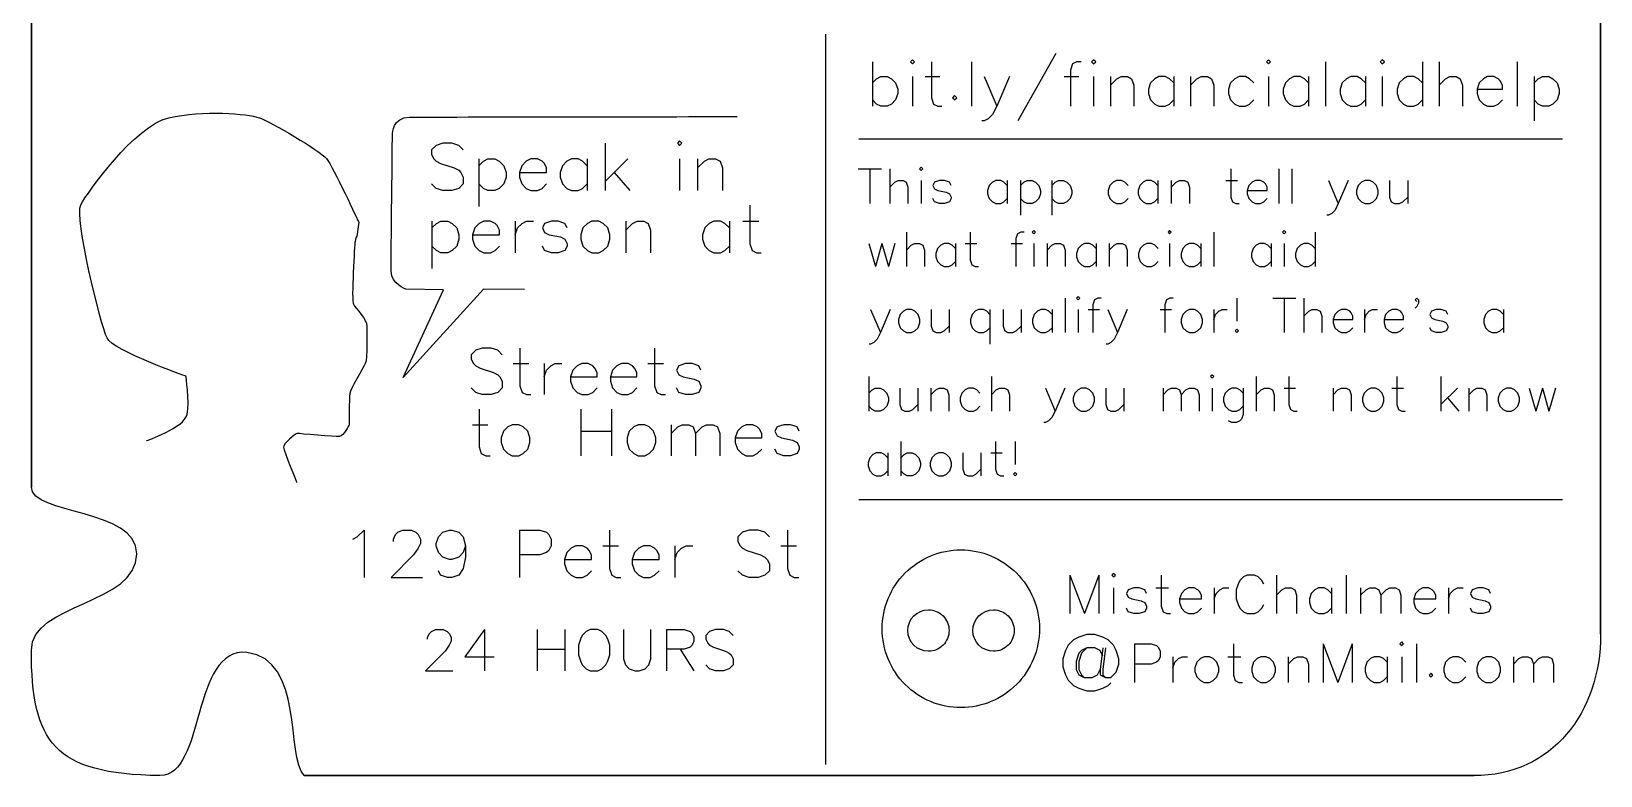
# Model space of a CAD drawing. Extents: x 0.3 to 70, y 0 to 70.
# Drawn here: x 0.3 to 70, y 0 to 33.1 of the extents above; entities that cross this region are included whole.
import ezdxf

# ---------------------------------------------------------------- set-up
doc = ezdxf.new("R2010")
doc.units = 0
for name, color, linetype in [('Cutout', 7, 'CONTINUOUS'), ('Dividers', 7, 'CONTINUOUS'), ('Graphics', 7, 'CONTINUOUS'), ('Text', 7, 'CONTINUOUS')]:
    doc.layers.add(name, color=color, linetype=linetype)

msp = doc.modelspace()

# ---------------------------------------------------------------- linework, layer by layer
at = {"layer": 'Cutout', "color": 7}
for points in [[(0.250309, 12.830755), (0.250309, 63.708423)], [(69.999496, 63.708423), (69.999496, 6.29161)], [(64.372995, 0.00051), (12.375347, 0.00051)]]:
    msp.add_lwpolyline(points, close=True, dxfattribs=at)
for points in [[(4.936862, 9.870103), (4.936862, 11.884351), (0.250309, 11.593041), (0.250309, 12.830755)], [(0.250309, 5.582781), (0.250309, 7.684743), (4.936862, 7.584752), (4.936862, 9.870103)], [(69.999496, 6.29161), (69.999496, 2.806363), (67.845816, 0.00051), (64.372995, 0.00051)], [(5.963984, 0.00051), (1.235791, 0.072138), (0.250309, 1.4826), (0.250309, 5.582781)], [(9.831809, 5.479713), (7.343165, 5.71582), (7.999074, 0.00051), (5.963984, 0.00051)], [(12.375347, 0.00051), (11.550234, 0.869613), (12.381883, 5.158883), (9.831809, 5.479713)]]:
    msp.add_open_spline(points, degree=3, dxfattribs=at)
at = {"layer": 'Dividers', "color": 7}
for points in [[(35.562467, 0.494938), (35.562467, 32.970271)], [(37.030643, 28.319746), (68.310088, 28.319746)], [(37.030643, 12.28054), (68.310088, 12.28054)]]:
    msp.add_lwpolyline(points, dxfattribs=at)
at = {"layer": 'Graphics', "color": 7}
for points in [[(14.801523, 24.610203), (14.7092, 23.982543)], [(22.163818, 21.618255), (20.346484, 21.63897), (16.773771, 17.701129), (18.570453, 21.59752), (16.89768, 21.63897)]]:
    msp.add_lwpolyline(points, dxfattribs=at)
for points in [[(6.356686, 29.254836), (7.87538, 29.606558), (9.861365, 29.430694), (10.387067, 29.254836)], [(17.062893, 29.286673), (17.826998, 29.286673), (31.62221, 29.307388), (31.62221, 29.307388)], [(2.443127, 25.385885), (2.735183, 25.913466), (4.837991, 28.903108), (6.356686, 29.254836)], [(10.387067, 29.254836), (10.912769, 29.078972), (13.073987, 27.789323), (13.366044, 27.437598)], [(16.298786, 28.540554), (16.298786, 28.540554), (16.298786, 29.286673), (17.062893, 29.286673)], [(16.236831, 22.426537), (16.236831, 22.986127), (16.298786, 28.540554), (16.298786, 28.540554)], [(13.366044, 27.437598), (13.6581, 27.085873), (14.801523, 24.610203), (14.801523, 24.610203)], [(3.611353, 19.465207), (3.319297, 20.051416), (2.151071, 24.858299), (2.443127, 25.385885)], [(14.63649, 23.759162), (14.621888, 23.656577), (14.461256, 21.121242), (14.563475, 20.960037)], [(14.7092, 23.982543), (14.7092, 23.982543), (14.651093, 23.861747), (14.63649, 23.759162)], [(16.89768, 21.63897), (16.89768, 21.63897), (16.236831, 21.866949), (16.236831, 22.426537)], [(14.563475, 20.960037), (14.665695, 20.798828), (15.176795, 20.241936), (15.162192, 20.007452)], [(15.162192, 20.007452), (15.147592, 19.772965), (15.206, 18.556593), (15.089177, 18.322105)], [(7.116033, 17.765213), (7.116033, 17.765213), (3.90341, 18.879003), (3.611353, 19.465207)], [(15.089177, 18.322105), (14.972355, 18.08763), (14.43205, 17.208318), (14.402845, 16.988493)], [(7.174444, 16.065219), (7.291266, 16.651429), (7.116033, 17.765213), (7.116033, 17.765213)], [(14.402845, 16.988493), (14.37364, 16.768667), (14.37364, 15.596259), (14.37364, 15.596259)], [(5.363693, 14.892806), (5.363693, 14.892806), (7.057621, 15.479019), (7.174444, 16.065219)], [(14.37364, 15.596259), (14.37364, 15.596259), (14.139995, 15.112643), (13.950158, 15.083329)], [(12.066394, 15.215225), (11.993379, 15.215225), (11.438471, 14.760918), (11.453074, 14.59971)], [(13.950158, 15.083329), (13.760322, 15.054012), (12.139408, 15.215225), (12.066394, 15.215225)], [(11.453074, 14.59971), (11.467674, 14.438502), (12.051791, 13.03161), (12.051791, 13.03161)]]:
    msp.add_open_spline(points, degree=3, dxfattribs=at)
at = {"layer": 'Text', "color": 7}
for points in [[(45.780511, 32.120164), (44.094815, 29.112635)], [(37.63297, 31.744225), (37.63297, 29.770532)], [(39.318669, 31.744225), (39.412319, 31.650239), (39.505969, 31.744225), (39.412319, 31.838207), (39.318669, 31.744225)], [(40.255167, 31.744225), (40.255167, 30.146474), (40.348817, 29.864517), (40.536117, 29.770532), (40.723416, 29.770532)], [(42.034516, 31.744225), (42.034516, 29.770532)], [(46.904312, 31.744225), (46.717012, 31.744225), (46.529712, 31.650239), (46.436063, 31.368282), (46.436063, 29.770532)], [(47.372561, 31.744225), (47.46621, 31.650239), (47.55986, 31.744225), (47.46621, 31.838207), (47.372561, 31.744225)], [(55.145505, 31.744225), (55.239155, 31.650239), (55.332805, 31.744225), (55.239155, 31.838207), (55.145505, 31.744225)], [(57.767703, 31.744225), (57.767703, 29.770532)], [(60.2026, 31.744225), (60.29625, 31.650239), (60.3899, 31.744225), (60.29625, 31.838207), (60.2026, 31.744225)], [(62.075599, 31.744225), (62.075599, 29.770532)], [(62.824797, 31.744225), (62.824797, 29.770532)], [(66.289846, 31.744225), (66.289846, 29.770532)], [(37.63297, 30.804371), (37.82027, 30.992342), (38.007569, 31.086325), (38.288519, 31.086325), (38.475818, 30.992342), (38.663118, 30.804371), (38.756768, 30.522414), (38.756768, 30.334443), (38.663118, 30.052489), (38.475818, 29.864517), (38.288519, 29.770532), (38.007569, 29.770532), (37.82027, 29.864517), (37.63297, 30.052489)], [(39.412319, 31.086325), (39.412319, 29.770532)], [(39.974218, 31.086325), (40.629767, 31.086325)], [(43.720216, 31.086325), (43.158317, 29.770532), (42.971017, 29.394592), (42.783718, 29.206621), (42.596418, 29.112635), (42.502768, 29.112635)], [(42.596418, 31.086325), (43.158317, 29.770532)], [(46.155113, 31.086325), (46.810662, 31.086325)], [(47.46621, 31.086325), (47.46621, 29.770532)], [(48.215412, 31.086325), (48.215412, 29.770532)], [(48.215412, 30.710385), (48.496361, 30.992342), (48.683661, 31.086325), (48.96461, 31.086325), (49.15191, 30.992342), (49.24556, 30.710385), (49.24556, 29.770532)], [(51.024909, 30.804371), (50.837609, 30.992342), (50.650309, 31.086325), (50.36936, 31.086325), (50.18206, 30.992342), (49.994761, 30.804371), (49.901111, 30.522414), (49.901111, 30.334443), (49.994761, 30.052489), (50.18206, 29.864517), (50.36936, 29.770532), (50.650309, 29.770532), (50.837609, 29.864517), (51.024909, 30.052489)], [(51.024909, 31.086325), (51.024909, 29.770532)], [(51.77411, 31.086325), (51.77411, 29.770532)], [(51.77411, 30.710385), (52.055059, 30.992342), (52.242359, 31.086325), (52.523308, 31.086325), (52.710608, 30.992342), (52.804258, 30.710385), (52.804258, 29.770532)], [(54.583604, 30.804371), (54.396304, 30.992342), (54.209005, 31.086325), (53.928055, 31.086325), (53.740756, 30.992342), (53.553456, 30.804371), (53.459806, 30.522414), (53.459806, 30.334443), (53.553456, 30.052489), (53.740756, 29.864517), (53.928055, 29.770532), (54.209005, 29.770532), (54.396304, 29.864517), (54.583604, 30.052489)], [(55.239155, 31.086325), (55.239155, 29.770532)], [(57.018501, 30.804371), (56.831202, 30.992342), (56.643902, 31.086325), (56.362953, 31.086325), (56.175653, 30.992342), (55.988354, 30.804371), (55.894704, 30.522414), (55.894704, 30.334443), (55.988354, 30.052489), (56.175653, 29.864517), (56.362953, 29.770532), (56.643902, 29.770532), (56.831202, 29.864517), (57.018501, 30.052489)], [(57.018501, 31.086325), (57.018501, 29.770532)], [(59.547052, 30.804371), (59.359752, 30.992342), (59.172452, 31.086325), (58.891503, 31.086325), (58.704203, 30.992342), (58.516904, 30.804371), (58.423254, 30.522414), (58.423254, 30.334443), (58.516904, 30.052489), (58.704203, 29.864517), (58.891503, 29.770532), (59.172452, 29.770532), (59.359752, 29.864517), (59.547052, 30.052489)], [(59.547052, 31.086325), (59.547052, 29.770532)], [(60.29625, 31.086325), (60.29625, 29.770532)], [(62.075599, 30.804371), (61.888299, 30.992342), (61.701, 31.086325), (61.42005, 31.086325), (61.232751, 30.992342), (61.045451, 30.804371), (60.951801, 30.522414), (60.951801, 30.334443), (61.045451, 30.052489), (61.232751, 29.864517), (61.42005, 29.770532), (61.701, 29.770532), (61.888299, 29.864517), (62.075599, 30.052489)], [(62.824797, 30.710385), (63.105747, 30.992342), (63.293046, 31.086325), (63.573996, 31.086325), (63.761295, 30.992342), (63.854945, 30.710385), (63.854945, 29.770532)], [(64.510497, 30.522414), (65.634294, 30.522414), (65.634294, 30.710385), (65.540644, 30.898357), (65.446995, 30.992342), (65.259695, 31.086325), (64.978746, 31.086325), (64.791446, 30.992342), (64.604146, 30.804371), (64.510497, 30.522414), (64.510497, 30.334443), (64.604146, 30.052489), (64.791446, 29.864517), (64.978746, 29.770532), (65.259695, 29.770532), (65.446995, 29.864517), (65.634294, 30.052489)], [(67.039044, 31.086325), (67.039044, 29.112635)], [(67.039044, 30.804371), (67.226344, 30.992342), (67.413643, 31.086325), (67.694593, 31.086325), (67.881892, 30.992342), (68.069192, 30.804371), (68.162842, 30.522414), (68.162842, 30.334443), (68.069192, 30.052489), (67.881892, 29.864517), (67.694593, 29.770532), (67.413643, 29.770532), (67.226344, 29.864517), (67.039044, 30.052489)], [(41.285318, 30.240457), (41.191668, 30.146474), (41.285318, 30.052489), (41.378968, 30.146474), (41.285318, 30.240457)], [(19.443125, 27.826043), (19.242736, 28.027149), (18.942154, 28.127702), (18.541377, 28.127702), (18.240794, 28.027149), (18.040406, 27.826043), (18.040406, 27.624937), (18.1406, 27.423831), (18.240794, 27.323278), (18.441183, 27.222725), (19.042348, 27.02162), (19.242736, 26.921064), (19.342931, 26.820511), (19.443125, 26.619405), (19.443125, 26.317746), (19.242736, 26.11664), (18.942154, 26.016087), (18.541377, 26.016087), (18.240794, 26.11664), (18.040406, 26.317746)], [(25.75536, 28.127702), (25.75536, 26.016087)], [(28.961574, 28.127702), (29.061768, 28.027149), (29.161963, 28.127702), (29.061768, 28.228255), (28.961574, 28.127702)], [(20.144484, 27.423831), (20.144484, 25.312216)], [(20.144484, 27.122173), (20.344873, 27.323278), (20.545261, 27.423831), (20.845844, 27.423831), (21.046232, 27.323278), (21.246621, 27.122173), (21.346815, 26.820511), (21.346815, 26.619405), (21.246621, 26.317746), (21.046232, 26.11664), (20.845844, 26.016087), (20.545261, 26.016087), (20.344873, 26.11664), (20.144484, 26.317746)], [(21.94798, 26.820511), (23.15031, 26.820511), (23.15031, 27.02162), (23.050116, 27.222725), (22.949922, 27.323278), (22.749534, 27.423831), (22.448951, 27.423831), (22.248563, 27.323278), (22.048174, 27.122173), (21.94798, 26.820511), (21.94798, 26.619405), (22.048174, 26.317746), (22.248563, 26.11664), (22.448951, 26.016087), (22.749534, 26.016087), (22.949922, 26.11664), (23.15031, 26.317746)], [(24.953806, 27.122173), (24.753418, 27.323278), (24.553029, 27.423831), (24.252447, 27.423831), (24.052058, 27.323278), (23.85167, 27.122173), (23.751476, 26.820511), (23.751476, 26.619405), (23.85167, 26.317746), (24.052058, 26.11664), (24.252447, 26.016087), (24.553029, 26.016087), (24.753418, 26.11664), (24.953806, 26.317746)], [(24.953806, 27.423831), (24.953806, 26.016087)], [(26.757302, 27.423831), (25.75536, 26.418299)], [(29.061768, 27.423831), (29.061768, 26.016087)], [(29.863322, 27.423831), (29.863322, 26.016087)], [(29.863322, 27.02162), (30.163905, 27.323278), (30.364292, 27.423831), (30.664875, 27.423831), (30.865264, 27.323278), (30.965459, 27.02162), (30.965459, 26.016087)], [(26.156137, 26.820511), (26.857496, 26.016087)], [(37.00653, 26.986568), (38.036489, 26.986568)], [(37.521509, 26.986568), (37.521509, 25.436098)], [(38.404332, 26.986568), (38.404332, 25.436098)], [(39.728563, 26.986568), (39.802133, 26.912735), (39.875703, 26.986568), (39.802133, 27.0604), (39.728563, 26.986568)], [(53.559448, 26.986568), (53.559448, 25.731424), (53.633017, 25.509927), (53.780154, 25.436098), (53.92729, 25.436098)], [(55.692935, 26.986568), (55.692935, 25.436098)], [(56.281481, 26.986568), (56.281481, 25.436098)], [(38.404332, 26.174417), (38.625038, 26.395913), (38.772174, 26.469745), (38.992881, 26.469745), (39.140017, 26.395913), (39.213587, 26.174417), (39.213587, 25.436098)], [(39.802133, 26.469745), (39.802133, 25.436098)], [(41.126368, 26.248249), (41.052798, 26.395913), (40.832092, 26.469745), (40.611385, 26.469745), (40.390682, 26.395913), (40.317112, 26.248249), (40.390682, 26.100585), (40.537819, 26.026752), (40.905661, 25.95292), (41.052798, 25.879088), (41.126368, 25.731424), (41.126368, 25.657592), (41.052798, 25.509927), (40.832092, 25.436098), (40.611385, 25.436098), (40.390682, 25.509927), (40.317112, 25.657592)], [(43.627698, 26.248249), (43.480558, 26.395913), (43.333422, 26.469745), (43.112715, 26.469745), (42.965579, 26.395913), (42.818442, 26.248249), (42.744873, 26.026752), (42.744873, 25.879088), (42.818442, 25.657592), (42.965579, 25.509927), (43.112715, 25.436098), (43.333422, 25.436098), (43.480558, 25.509927), (43.627698, 25.657592)], [(43.627698, 26.469745), (43.627698, 25.436098)], [(44.216244, 26.469745), (44.216244, 24.919273)], [(44.216244, 26.248249), (44.363383, 26.395913), (44.51052, 26.469745), (44.731226, 26.469745), (44.878363, 26.395913), (45.025499, 26.248249), (45.099069, 26.026752), (45.099069, 25.879088), (45.025499, 25.657592), (44.878363, 25.509927), (44.731226, 25.436098), (44.51052, 25.436098), (44.363383, 25.509927), (44.216244, 25.657592)], [(45.614045, 26.469745), (45.614045, 24.919273)], [(45.614045, 26.248249), (45.761185, 26.395913), (45.908321, 26.469745), (46.129027, 26.469745), (46.276164, 26.395913), (46.423301, 26.248249), (46.49687, 26.026752), (46.49687, 25.879088), (46.423301, 25.657592), (46.276164, 25.509927), (46.129027, 25.436098), (45.908321, 25.436098), (45.761185, 25.509927), (45.614045, 25.657592)], [(48.9982, 26.248249), (48.851061, 26.395913), (48.703924, 26.469745), (48.483218, 26.469745), (48.336081, 26.395913), (48.188945, 26.248249), (48.115375, 26.026752), (48.115375, 25.879088), (48.188945, 25.657592), (48.336081, 25.509927), (48.483218, 25.436098), (48.703924, 25.436098), (48.851061, 25.509927), (48.9982, 25.657592)], [(50.322432, 26.248249), (50.175293, 26.395913), (50.028156, 26.469745), (49.80745, 26.469745), (49.660313, 26.395913), (49.513177, 26.248249), (49.439607, 26.026752), (49.439607, 25.879088), (49.513177, 25.657592), (49.660313, 25.509927), (49.80745, 25.436098), (50.028156, 25.436098), (50.175293, 25.509927), (50.322432, 25.657592)], [(50.322432, 26.469745), (50.322432, 25.436098)], [(50.910978, 26.469745), (50.910978, 25.436098)], [(50.910978, 26.174417), (51.131684, 26.395913), (51.278821, 26.469745), (51.499527, 26.469745), (51.646664, 26.395913), (51.720234, 26.174417), (51.720234, 25.436098)], [(53.338741, 26.469745), (53.853721, 26.469745)], [(54.29513, 26.026752), (55.177955, 26.026752), (55.177955, 26.174417), (55.104386, 26.322081), (55.030816, 26.395913), (54.883679, 26.469745), (54.662973, 26.469745), (54.515837, 26.395913), (54.3687, 26.248249), (54.29513, 26.026752), (54.29513, 25.879088), (54.3687, 25.657592), (54.515837, 25.509927), (54.662973, 25.436098), (54.883679, 25.436098), (55.030816, 25.509927), (55.177955, 25.657592)], [(58.782814, 26.469745), (58.341401, 25.436098), (58.194265, 25.140769), (58.047128, 24.993105), (57.899989, 24.919273), (57.826422, 24.919273)], [(57.899989, 26.469745), (58.341401, 25.436098)], [(59.518496, 26.469745), (59.37136, 26.395913), (59.224223, 26.248249), (59.150654, 26.026752), (59.150654, 25.879088), (59.224223, 25.657592), (59.37136, 25.509927), (59.518496, 25.436098), (59.739203, 25.436098), (59.886339, 25.509927), (60.033479, 25.657592), (60.107045, 25.879088), (60.107045, 26.026752), (60.033479, 26.248249), (59.886339, 26.395913), (59.739203, 26.469745), (59.518496, 26.469745)], [(60.622025, 26.469745), (60.622025, 25.731424), (60.695594, 25.509927), (60.842731, 25.436098), (61.063437, 25.436098), (61.210574, 25.509927), (61.43128, 25.731424)], [(61.43128, 26.469745), (61.43128, 25.436098)], [(32.180313, 25.362494), (32.180313, 23.653091), (32.280507, 23.351432), (32.480896, 23.250879), (32.681285, 23.250879)], [(18.052931, 24.658621), (18.052931, 22.547009)], [(18.052931, 24.356962), (18.253319, 24.558068), (18.453707, 24.658621), (18.75429, 24.658621), (18.954678, 24.558068), (19.155067, 24.356962), (19.255261, 24.055303), (19.255261, 23.854197), (19.155067, 23.552538), (18.954678, 23.351432), (18.75429, 23.250879), (18.453707, 23.250879), (18.253319, 23.351432), (18.052931, 23.552538)], [(19.856426, 24.055303), (21.058757, 24.055303), (21.058757, 24.256409), (20.958562, 24.457515), (20.858368, 24.558068), (20.65798, 24.658621), (20.357397, 24.658621), (20.157009, 24.558068), (19.956621, 24.356962), (19.856426, 24.055303), (19.856426, 23.854197), (19.956621, 23.552538), (20.157009, 23.351432), (20.357397, 23.250879), (20.65798, 23.250879), (20.858368, 23.351432), (21.058757, 23.552538)], [(21.760116, 24.658621), (21.760116, 23.250879)], [(21.760116, 24.055303), (21.86031, 24.356962), (22.060699, 24.558068), (22.261087, 24.658621), (22.56167, 24.658621)], [(24.064583, 24.356962), (23.964389, 24.558068), (23.663806, 24.658621), (23.363224, 24.658621), (23.062641, 24.558068), (22.962447, 24.356962), (23.062641, 24.155856), (23.263029, 24.055303), (23.764, 23.95475), (23.964389, 23.854197), (24.064583, 23.653091), (24.064583, 23.552538), (23.964389, 23.351432), (23.663806, 23.250879), (23.363224, 23.250879), (23.062641, 23.351432), (22.962447, 23.552538)], [(25.166719, 24.658621), (24.966331, 24.558068), (24.765943, 24.356962), (24.665748, 24.055303), (24.665748, 23.854197), (24.765943, 23.552538), (24.966331, 23.351432), (25.166719, 23.250879), (25.467302, 23.250879), (25.66769, 23.351432), (25.868079, 23.552538), (25.968273, 23.854197), (25.968273, 24.055303), (25.868079, 24.356962), (25.66769, 24.558068), (25.467302, 24.658621), (25.166719, 24.658621)], [(26.669633, 24.658621), (26.669633, 23.250879)], [(26.669633, 24.256409), (26.970215, 24.558068), (27.170604, 24.658621), (27.471186, 24.658621), (27.671574, 24.558068), (27.771768, 24.256409), (27.771768, 23.250879)], [(31.278565, 24.356962), (31.078178, 24.558068), (30.877789, 24.658621), (30.577206, 24.658621), (30.37682, 24.558068), (30.17643, 24.356962), (30.076236, 24.055303), (30.076236, 23.854197), (30.17643, 23.552538), (30.37682, 23.351432), (30.577206, 23.250879), (30.877789, 23.250879), (31.078178, 23.351432), (31.278565, 23.552538)], [(31.278565, 24.658621), (31.278565, 23.250879)], [(31.879732, 24.658621), (32.581091, 24.658621)], [(39.143971, 24.172163), (39.143971, 22.640667)], [(41.978032, 24.172163), (41.978032, 22.93238), (42.050702, 22.713596), (42.196038, 22.640667), (42.341374, 22.640667)], [(44.37608, 24.172163), (44.230744, 24.172163), (44.085408, 24.099237), (44.012739, 23.88045), (44.012739, 22.640667)], [(44.739422, 24.172163), (44.812091, 24.099237), (44.884761, 24.172163), (44.812091, 24.245092), (44.739422, 24.172163)], [(50.77088, 24.172163), (50.84355, 24.099237), (50.916219, 24.172163), (50.84355, 24.245092), (50.77088, 24.172163)], [(52.805592, 24.172163), (52.805592, 22.640667)], [(55.857654, 24.172163), (55.930323, 24.099237), (56.002992, 24.172163), (55.930323, 24.245092), (55.857654, 24.172163)], [(57.311019, 24.172163), (57.311019, 22.640667)], [(37.472603, 23.661665), (37.763278, 22.640667)], [(38.05395, 23.661665), (37.763278, 22.640667)], [(38.05395, 23.661665), (38.344622, 22.640667)], [(38.635297, 23.661665), (38.344622, 22.640667)], [(39.143971, 23.369952), (39.361976, 23.588736), (39.507312, 23.661665), (39.725318, 23.661665), (39.870654, 23.588736), (39.94332, 23.369952), (39.94332, 22.640667)], [(41.324016, 23.442881), (41.17868, 23.588736), (41.033344, 23.661665), (40.815339, 23.661665), (40.670003, 23.588736), (40.524667, 23.442881), (40.452, 23.224094), (40.452, 23.078239), (40.524667, 22.859451), (40.670003, 22.713596), (40.815339, 22.640667), (41.033344, 22.640667), (41.17868, 22.713596), (41.324016, 22.859451)], [(41.324016, 23.661665), (41.324016, 22.640667)], [(41.760027, 23.661665), (42.268704, 23.661665)], [(43.794734, 23.661665), (44.303411, 23.661665)], [(44.812091, 23.661665), (44.812091, 22.640667)], [(45.393435, 23.661665), (45.393435, 22.640667)], [(45.393435, 23.369952), (45.61144, 23.588736), (45.756776, 23.661665), (45.974782, 23.661665), (46.120118, 23.588736), (46.192784, 23.369952), (46.192784, 22.640667)], [(47.57348, 23.442881), (47.428144, 23.588736), (47.282808, 23.661665), (47.064803, 23.661665), (46.919467, 23.588736), (46.774131, 23.442881), (46.701464, 23.224094), (46.701464, 23.078239), (46.774131, 22.859451), (46.919467, 22.713596), (47.064803, 22.640667), (47.282808, 22.640667), (47.428144, 22.713596), (47.57348, 22.859451)], [(47.57348, 23.661665), (47.57348, 22.640667)], [(48.154827, 23.661665), (48.154827, 22.640667)], [(48.154827, 23.369952), (48.372832, 23.588736), (48.518168, 23.661665), (48.736174, 23.661665), (48.88151, 23.588736), (48.954176, 23.369952), (48.954176, 22.640667)], [(50.334872, 23.442881), (50.189536, 23.588736), (50.0442, 23.661665), (49.826195, 23.661665), (49.680859, 23.588736), (49.535523, 23.442881), (49.462857, 23.224094), (49.462857, 23.078239), (49.535523, 22.859451), (49.680859, 22.713596), (49.826195, 22.640667), (50.0442, 22.640667), (50.189536, 22.713596), (50.334872, 22.859451)], [(50.84355, 23.661665), (50.84355, 22.640667)], [(52.224246, 23.442881), (52.07891, 23.588736), (51.933574, 23.661665), (51.715568, 23.661665), (51.570232, 23.588736), (51.424896, 23.442881), (51.35223, 23.224094), (51.35223, 23.078239), (51.424896, 22.859451), (51.570232, 22.713596), (51.715568, 22.640667), (51.933574, 22.640667), (52.07891, 22.713596), (52.224246, 22.859451)], [(52.224246, 23.661665), (52.224246, 22.640667)], [(55.348976, 23.442881), (55.20364, 23.588736), (55.058304, 23.661665), (54.840299, 23.661665), (54.694963, 23.588736), (54.549627, 23.442881), (54.47696, 23.224094), (54.47696, 23.078239), (54.549627, 22.859451), (54.694963, 22.713596), (54.840299, 22.640667), (55.058304, 22.640667), (55.20364, 22.713596), (55.348976, 22.859451)], [(55.348976, 23.661665), (55.348976, 22.640667)], [(55.930323, 23.661665), (55.930323, 22.640667)], [(57.311019, 23.442881), (57.165683, 23.588736), (57.020347, 23.661665), (56.802342, 23.661665), (56.657006, 23.588736), (56.51167, 23.442881), (56.439003, 23.224094), (56.439003, 23.078239), (56.51167, 22.859451), (56.657006, 22.713596), (56.802342, 22.640667), (57.020347, 22.640667), (57.165683, 22.713596), (57.311019, 22.859451)], [(46.201561, 21.232895), (46.201561, 19.701399)], [(46.710236, 21.232895), (46.782905, 21.159968), (46.855575, 21.232895), (46.782905, 21.305824), (46.710236, 21.232895)], [(47.80026, 21.232895), (47.654924, 21.232895), (47.509588, 21.159968), (47.436919, 20.941181), (47.436919, 19.701399)], [(50.997663, 21.232895), (50.852327, 21.232895), (50.706991, 21.159968), (50.634321, 20.941181), (50.634321, 19.701399)], [(53.831721, 21.232895), (53.831721, 20.211896)], [(55.43042, 21.232895), (56.447775, 21.232895)], [(55.939097, 21.232895), (55.939097, 19.701399)], [(56.811116, 21.232895), (56.811116, 19.701399)], [(61.82522, 21.087039), (61.752551, 21.159968), (61.82522, 21.232895), (61.897889, 21.159968), (61.897889, 21.01411), (61.82522, 20.868252), (61.752551, 20.795326)], [(38.426063, 20.722397), (37.990055, 19.701399), (37.844719, 19.409685), (37.699383, 19.263827), (37.554047, 19.190898), (37.481377, 19.190898)], [(37.554047, 20.722397), (37.990055, 19.701399)], [(39.152745, 20.722397), (39.007409, 20.649468), (38.862073, 20.503613), (38.789407, 20.284826), (38.789407, 20.13897), (38.862073, 19.920183), (39.007409, 19.774328), (39.152745, 19.701399), (39.370751, 19.701399), (39.516087, 19.774328), (39.661423, 19.920183), (39.734092, 20.13897), (39.734092, 20.284826), (39.661423, 20.503613), (39.516087, 20.649468), (39.370751, 20.722397), (39.152745, 20.722397)], [(40.242769, 20.722397), (40.242769, 19.993112), (40.315439, 19.774328), (40.460775, 19.701399), (40.67878, 19.701399), (40.824116, 19.774328), (41.042119, 19.993112)], [(41.042119, 20.722397), (41.042119, 19.701399)], [(42.858823, 20.503613), (42.713487, 20.649468), (42.568151, 20.722397), (42.350145, 20.722397), (42.204809, 20.649468), (42.059473, 20.503613), (41.986807, 20.284826), (41.986807, 20.13897), (42.059473, 19.920183), (42.204809, 19.774328), (42.350145, 19.701399), (42.568151, 19.701399), (42.713487, 19.774328), (42.858823, 19.920183)], [(42.858823, 20.722397), (42.858823, 19.190898)], [(43.440169, 20.722397), (43.440169, 19.993112), (43.512839, 19.774328), (43.658175, 19.701399), (43.87618, 19.701399), (44.021516, 19.774328), (44.239519, 19.993112)], [(44.239519, 20.722397), (44.239519, 19.701399)], [(45.620215, 20.503613), (45.474879, 20.649468), (45.329543, 20.722397), (45.111537, 20.722397), (44.966201, 20.649468), (44.820865, 20.503613), (44.748199, 20.284826), (44.748199, 20.13897), (44.820865, 19.920183), (44.966201, 19.774328), (45.111537, 19.701399), (45.329543, 19.701399), (45.474879, 19.774328), (45.620215, 19.920183)], [(45.620215, 20.722397), (45.620215, 19.701399)], [(46.782905, 20.722397), (46.782905, 19.701399)], [(47.218913, 20.722397), (47.727591, 20.722397)], [(48.962951, 20.722397), (48.526943, 19.701399), (48.381607, 19.409685), (48.236271, 19.263827), (48.090935, 19.190898), (48.018265, 19.190898)], [(48.090935, 20.722397), (48.526943, 19.701399)], [(50.416316, 20.722397), (50.924993, 20.722397)], [(51.724343, 20.722397), (51.579007, 20.649468), (51.433671, 20.503613), (51.361004, 20.284826), (51.361004, 20.13897), (51.433671, 19.920183), (51.579007, 19.774328), (51.724343, 19.701399), (51.942348, 19.701399), (52.087684, 19.774328), (52.23302, 19.920183), (52.305689, 20.13897), (52.305689, 20.284826), (52.23302, 20.503613), (52.087684, 20.649468), (51.942348, 20.722397), (51.724343, 20.722397)], [(52.814364, 20.722397), (52.814364, 19.701399)], [(52.814364, 20.284826), (52.887033, 20.503613), (53.032369, 20.649468), (53.177705, 20.722397), (53.395711, 20.722397)], [(56.811116, 20.430684), (57.029121, 20.649468), (57.174457, 20.722397), (57.392463, 20.722397), (57.537799, 20.649468), (57.610465, 20.430684), (57.610465, 19.701399)], [(58.119145, 20.284826), (58.991161, 20.284826), (58.991161, 20.430684), (58.918495, 20.576539), (58.845825, 20.649468), (58.700489, 20.722397), (58.482484, 20.722397), (58.337148, 20.649468), (58.191812, 20.503613), (58.119145, 20.284826), (58.119145, 20.13897), (58.191812, 19.920183), (58.337148, 19.774328), (58.482484, 19.701399), (58.700489, 19.701399), (58.845825, 19.774328), (58.991161, 19.920183)], [(59.499839, 20.722397), (59.499839, 19.701399)], [(59.499839, 20.284826), (59.572508, 20.503613), (59.717844, 20.649468), (59.86318, 20.722397), (60.081185, 20.722397)], [(60.371857, 20.284826), (61.243873, 20.284826), (61.243873, 20.430684), (61.171207, 20.576539), (61.098537, 20.649468), (60.953201, 20.722397), (60.735196, 20.722397), (60.58986, 20.649468), (60.444524, 20.503613), (60.371857, 20.284826), (60.371857, 20.13897), (60.444524, 19.920183), (60.58986, 19.774328), (60.735196, 19.701399), (60.953201, 19.701399), (61.098537, 19.774328), (61.243873, 19.920183)], [(63.205916, 20.503613), (63.133249, 20.649468), (62.915244, 20.722397), (62.697239, 20.722397), (62.479236, 20.649468), (62.406567, 20.503613), (62.479236, 20.357755), (62.624572, 20.284826), (62.987913, 20.211896), (63.133249, 20.13897), (63.205916, 19.993112), (63.205916, 19.920183), (63.133249, 19.774328), (62.915244, 19.701399), (62.697239, 19.701399), (62.479236, 19.774328), (62.406567, 19.920183)], [(65.676633, 20.503613), (65.531297, 20.649468), (65.385961, 20.722397), (65.167956, 20.722397), (65.02262, 20.649468), (64.877284, 20.503613), (64.804617, 20.284826), (64.804617, 20.13897), (64.877284, 19.920183), (65.02262, 19.774328), (65.167956, 19.701399), (65.385961, 19.701399), (65.531297, 19.774328), (65.676633, 19.920183)], [(65.676633, 20.722397), (65.676633, 19.701399)], [(53.831721, 19.847257), (53.759052, 19.774328), (53.831721, 19.701399), (53.904391, 19.774328), (53.831721, 19.847257)], [(21.175926, 18.717259), (20.979625, 18.914261), (20.685174, 19.012762), (20.292573, 19.012762), (19.998122, 18.914261), (19.801822, 18.717259), (19.801822, 18.520254), (19.899972, 18.323251), (19.998122, 18.22475), (20.194423, 18.126249), (20.783325, 17.929244), (20.979625, 17.830742), (21.077775, 17.732241), (21.175926, 17.535236), (21.175926, 17.239732), (20.979625, 17.042727), (20.685174, 16.944226), (20.292573, 16.944226), (19.998122, 17.042727), (19.801822, 17.239732)], [(21.961128, 19.012762), (21.961128, 17.338234), (22.059278, 17.042727), (22.255579, 16.944226), (22.451879, 16.944226)], [(27.948295, 19.012762), (27.948295, 17.338234), (28.046445, 17.042727), (28.242745, 16.944226), (28.439045, 16.944226)], [(21.666677, 18.323251), (22.353729, 18.323251)], [(23.040781, 18.323251), (23.040781, 16.944226)], [(23.040781, 17.732241), (23.138931, 18.027745), (23.335232, 18.22475), (23.531532, 18.323251), (23.825983, 18.323251)], [(24.218584, 17.732241), (25.396388, 17.732241), (25.396388, 17.929244), (25.298237, 18.126249), (25.200087, 18.22475), (25.003787, 18.323251), (24.709336, 18.323251), (24.513035, 18.22475), (24.316735, 18.027745), (24.218584, 17.732241), (24.218584, 17.535236), (24.316735, 17.239732), (24.513035, 17.042727), (24.709336, 16.944226), (25.003787, 16.944226), (25.200087, 17.042727), (25.396388, 17.239732)], [(25.985289, 17.732241), (27.163092, 17.732241), (27.163092, 17.929244), (27.064942, 18.126249), (26.966792, 18.22475), (26.770491, 18.323251), (26.476041, 18.323251), (26.27974, 18.22475), (26.083439, 18.027745), (25.985289, 17.732241), (25.985289, 17.535236), (26.083439, 17.239732), (26.27974, 17.042727), (26.476041, 16.944226), (26.770491, 16.944226), (26.966792, 17.042727), (27.163092, 17.239732)], [(27.653844, 18.323251), (28.340897, 18.323251)], [(30.009451, 18.027745), (29.9113, 18.22475), (29.616849, 18.323251), (29.322398, 18.323251), (29.027947, 18.22475), (28.929798, 18.027745), (29.027947, 17.830742), (29.224249, 17.732241), (29.715, 17.63374), (29.9113, 17.535236), (30.009451, 17.338234), (30.009451, 17.239732), (29.9113, 17.042727), (29.616849, 16.944226), (29.322398, 16.944226), (29.027947, 17.042727), (28.929798, 17.239732)], [(37.470644, 17.742514), (37.470644, 16.211018)], [(42.920756, 17.742514), (42.920756, 16.211018)], [(52.658292, 17.742514), (52.730962, 17.669588), (52.803631, 17.742514), (52.730962, 17.815443), (52.658292, 17.742514)], [(54.693002, 17.742514), (54.693002, 16.211018)], [(56.146367, 17.742514), (56.146367, 16.502732), (56.219036, 16.283947), (56.364372, 16.211018), (56.509708, 16.211018)], [(60.942468, 17.742514), (60.942468, 16.502732), (61.015138, 16.283947), (61.160474, 16.211018), (61.30581, 16.211018)], [(62.904508, 17.742514), (62.904508, 16.211018)], [(37.470644, 17.013232), (37.61598, 17.159087), (37.761316, 17.232016), (37.979322, 17.232016), (38.124658, 17.159087), (38.269994, 17.013232), (38.34266, 16.794445), (38.34266, 16.64859), (38.269994, 16.429803), (38.124658, 16.283947), (37.979322, 16.211018), (37.761316, 16.211018), (37.61598, 16.283947), (37.470644, 16.429803)], [(38.851338, 17.232016), (38.851338, 16.502732), (38.924007, 16.283947), (39.069343, 16.211018), (39.287348, 16.211018), (39.432684, 16.283947), (39.650687, 16.502732)], [(39.650687, 17.232016), (39.650687, 16.211018)], [(40.232034, 17.232016), (40.232034, 16.211018)], [(40.232034, 16.940303), (40.450039, 17.159087), (40.595375, 17.232016), (40.81338, 17.232016), (40.958716, 17.159087), (41.031383, 16.940303), (41.031383, 16.211018)], [(42.412079, 17.013232), (42.266743, 17.159087), (42.121407, 17.232016), (41.903402, 17.232016), (41.758066, 17.159087), (41.61273, 17.013232), (41.540063, 16.794445), (41.540063, 16.64859), (41.61273, 16.429803), (41.758066, 16.283947), (41.903402, 16.211018), (42.121407, 16.211018), (42.266743, 16.283947), (42.412079, 16.429803)], [(42.920756, 16.940303), (43.138762, 17.159087), (43.284098, 17.232016), (43.502103, 17.232016), (43.647439, 17.159087), (43.720106, 16.940303), (43.720106, 16.211018)], [(46.190823, 17.232016), (45.754815, 16.211018), (45.609479, 15.919305), (45.464143, 15.773447), (45.318807, 15.700518), (45.246138, 15.700518)], [(45.318807, 17.232016), (45.754815, 16.211018)], [(46.917506, 17.232016), (46.77217, 17.159087), (46.626834, 17.013232), (46.554167, 16.794445), (46.554167, 16.64859), (46.626834, 16.429803), (46.77217, 16.283947), (46.917506, 16.211018), (47.135511, 16.211018), (47.280847, 16.283947), (47.426183, 16.429803), (47.498852, 16.64859), (47.498852, 16.794445), (47.426183, 17.013232), (47.280847, 17.159087), (47.135511, 17.232016), (46.917506, 17.232016)], [(48.00753, 17.232016), (48.00753, 16.502732), (48.080199, 16.283947), (48.225535, 16.211018), (48.44354, 16.211018), (48.588876, 16.283947), (48.806879, 16.502732)], [(48.806879, 17.232016), (48.806879, 16.211018)], [(50.550916, 17.232016), (50.550916, 16.211018)], [(50.550916, 16.940303), (50.768919, 17.159087), (50.914258, 17.232016), (51.13226, 17.232016), (51.277596, 17.159087), (51.350266, 16.940303), (51.350266, 16.211018)], [(51.350266, 16.940303), (51.568271, 17.159087), (51.713607, 17.232016), (51.931612, 17.232016), (52.076948, 17.159087), (52.149615, 16.940303), (52.149615, 16.211018)], [(52.730962, 17.232016), (52.730962, 16.211018)], [(54.111658, 17.013232), (53.966322, 17.159087), (53.820986, 17.232016), (53.60298, 17.232016), (53.457644, 17.159087), (53.312308, 17.013232), (53.239642, 16.794445), (53.239642, 16.64859), (53.312308, 16.429803), (53.457644, 16.283947), (53.60298, 16.211018), (53.820986, 16.211018), (53.966322, 16.283947), (54.111658, 16.429803)], [(54.111658, 17.232016), (54.111658, 16.06516), (54.038991, 15.846376), (53.966322, 15.773447), (53.820986, 15.700518), (53.60298, 15.700518), (53.457644, 15.773447)], [(54.693002, 16.940303), (54.911007, 17.159087), (55.056343, 17.232016), (55.274348, 17.232016), (55.419684, 17.159087), (55.492351, 16.940303), (55.492351, 16.211018)], [(55.928362, 17.232016), (56.437039, 17.232016)], [(58.108407, 17.232016), (58.108407, 16.211018)], [(58.108407, 16.940303), (58.326412, 17.159087), (58.471748, 17.232016), (58.689754, 17.232016), (58.83509, 17.159087), (58.907756, 16.940303), (58.907756, 16.211018)], [(59.779775, 17.232016), (59.634439, 17.159087), (59.489103, 17.013232), (59.416436, 16.794445), (59.416436, 16.64859), (59.489103, 16.429803), (59.634439, 16.283947), (59.779775, 16.211018), (59.99778, 16.211018), (60.143116, 16.283947), (60.288452, 16.429803), (60.361122, 16.64859), (60.361122, 16.794445), (60.288452, 17.013232), (60.143116, 17.159087), (59.99778, 17.232016), (59.779775, 17.232016)], [(60.724463, 17.232016), (61.23314, 17.232016)], [(63.631191, 17.232016), (62.904508, 16.502732)], [(63.19518, 16.794445), (63.703858, 16.211018)], [(64.139868, 17.232016), (64.139868, 16.211018)], [(64.139868, 16.940303), (64.357874, 17.159087), (64.50321, 17.232016), (64.721215, 17.232016), (64.866551, 17.159087), (64.939218, 16.940303), (64.939218, 16.211018)], [(65.811236, 17.232016), (65.6659, 17.159087), (65.520564, 17.013232), (65.447898, 16.794445), (65.447898, 16.64859), (65.520564, 16.429803), (65.6659, 16.283947), (65.811236, 16.211018), (66.029242, 16.211018), (66.174578, 16.283947), (66.319914, 16.429803), (66.392583, 16.64859), (66.392583, 16.794445), (66.319914, 17.013232), (66.174578, 17.159087), (66.029242, 17.232016), (65.811236, 17.232016)], [(66.828591, 17.232016), (67.119266, 16.211018)], [(67.409938, 17.232016), (67.119266, 16.211018)], [(67.409938, 17.232016), (67.70061, 16.211018)], [(67.991284, 17.232016), (67.70061, 16.211018)], [(20.150178, 16.296365), (20.150178, 14.621833), (20.248328, 14.32633), (20.444628, 14.227826), (20.640929, 14.227826)], [(24.665091, 16.296365), (24.665091, 14.227826)], [(26.039194, 16.296365), (26.039194, 14.227826)], [(19.855727, 15.606851), (20.542779, 15.606851)], [(21.622432, 15.606851), (21.426131, 15.50835), (21.229831, 15.311347), (21.13168, 15.015841), (21.13168, 14.818839), (21.229831, 14.523332), (21.426131, 14.32633), (21.622432, 14.227826), (21.916883, 14.227826), (22.113183, 14.32633), (22.309484, 14.523332), (22.407634, 14.818839), (22.407634, 15.015841), (22.309484, 15.311347), (22.113183, 15.50835), (21.916883, 15.606851), (21.622432, 15.606851)], [(27.216998, 15.606851), (27.020697, 15.50835), (26.824397, 15.311347), (26.726246, 15.015841), (26.726246, 14.818839), (26.824397, 14.523332), (27.020697, 14.32633), (27.216998, 14.227826), (27.511449, 14.227826), (27.707749, 14.32633), (27.90405, 14.523332), (28.0022, 14.818839), (28.0022, 15.015841), (27.90405, 15.311347), (27.707749, 15.50835), (27.511449, 15.606851), (27.216998, 15.606851)], [(28.689252, 15.606851), (28.689252, 14.227826)], [(28.689252, 15.212843), (28.983703, 15.50835), (29.180003, 15.606851), (29.474454, 15.606851), (29.670756, 15.50835), (29.768904, 15.212843), (29.768904, 14.227826)], [(29.768904, 15.212843), (30.063355, 15.50835), (30.259655, 15.606851), (30.554106, 15.606851), (30.750408, 15.50835), (30.848557, 15.212843), (30.848557, 14.227826)], [(31.53561, 15.015841), (32.713414, 15.015841), (32.713414, 15.212843), (32.615262, 15.409849), (32.517114, 15.50835), (32.320811, 15.606851), (32.02636, 15.606851), (31.830061, 15.50835), (31.633761, 15.311347), (31.53561, 15.015841), (31.53561, 14.818839), (31.633761, 14.523332), (31.830061, 14.32633), (32.02636, 14.227826), (32.320811, 14.227826), (32.517114, 14.32633), (32.713414, 14.523332)], [(34.381968, 15.311347), (34.283817, 15.50835), (33.989366, 15.606851), (33.694915, 15.606851), (33.400464, 15.50835), (33.302315, 15.311347), (33.400464, 15.114342), (33.596766, 15.015841), (34.087517, 14.91734), (34.283817, 14.818839), (34.381968, 14.621833), (34.381968, 14.523332), (34.283817, 14.32633), (33.989366, 14.227826), (33.694915, 14.227826), (33.400464, 14.32633), (33.302315, 14.523332)], [(24.665091, 15.311347), (26.039194, 15.311347)], [(38.893298, 14.864482), (38.893298, 13.332987)], [(43.10805, 14.864482), (43.10805, 13.6247), (43.18072, 13.405916), (43.326056, 13.332987), (43.471392, 13.332987)], [(43.980069, 14.864482), (43.980069, 13.843484)], [(38.311949, 14.1352), (38.166613, 14.281056), (38.021277, 14.353985), (37.803272, 14.353985), (37.657936, 14.281056), (37.5126, 14.1352), (37.439933, 13.916413), (37.439933, 13.770558), (37.5126, 13.551771), (37.657936, 13.405916), (37.803272, 13.332987), (38.021277, 13.332987), (38.166613, 13.405916), (38.311949, 13.551771)], [(38.311949, 14.353985), (38.311949, 13.332987)], [(38.893298, 14.1352), (39.038634, 14.281056), (39.18397, 14.353985), (39.401976, 14.353985), (39.547312, 14.281056), (39.692648, 14.1352), (39.765314, 13.916413), (39.765314, 13.770558), (39.692648, 13.551771), (39.547312, 13.405916), (39.401976, 13.332987), (39.18397, 13.332987), (39.038634, 13.405916), (38.893298, 13.551771)], [(40.564664, 14.353985), (40.419328, 14.281056), (40.273992, 14.1352), (40.201325, 13.916413), (40.201325, 13.770558), (40.273992, 13.551771), (40.419328, 13.405916), (40.564664, 13.332987), (40.782669, 13.332987), (40.928005, 13.405916), (41.073341, 13.551771), (41.14601, 13.770558), (41.14601, 13.916413), (41.073341, 14.1352), (40.928005, 14.281056), (40.782669, 14.353985), (40.564664, 14.353985)], [(41.654688, 14.353985), (41.654688, 13.6247), (41.727357, 13.405916), (41.872693, 13.332987), (42.090698, 13.332987), (42.236034, 13.405916), (42.454037, 13.6247)], [(42.454037, 14.353985), (42.454037, 13.332987)], [(42.890045, 14.353985), (43.398722, 14.353985)], [(43.980069, 13.478845), (43.9074, 13.405916), (43.980069, 13.332987), (44.052738, 13.405916), (43.980069, 13.478845)], [(14.537381, 10.519643), (14.737593, 10.620109), (15.037911, 10.921502), (15.037911, 8.811747)], [(16.33929, 10.41918), (16.33929, 10.519643), (16.439396, 10.720574), (16.539502, 10.821037), (16.739714, 10.921502), (17.140138, 10.921502), (17.340351, 10.821037), (17.440457, 10.720574), (17.540563, 10.519643), (17.540563, 10.318715), (17.440457, 10.117787), (17.240244, 9.816393), (16.239184, 8.811747), (17.640669, 8.811747)], [(19.542684, 10.21825), (19.442578, 9.916856), (19.242366, 9.715928), (18.942047, 9.615462), (18.841941, 9.615462), (18.541623, 9.715928), (18.341411, 9.916856), (18.241305, 10.21825), (18.241305, 10.318715), (18.341411, 10.620109), (18.541623, 10.821037), (18.841941, 10.921502), (18.942047, 10.921502), (19.242366, 10.821037), (19.442578, 10.620109), (19.542684, 10.21825), (19.542684, 9.715928), (19.442578, 9.213606), (19.242366, 8.912213), (18.942047, 8.811747), (18.741835, 8.811747), (18.441517, 8.912213), (18.341411, 9.113141)], [(21.945229, 10.921502), (21.945229, 8.811747)], [(21.945229, 10.921502), (22.846184, 10.921502), (23.146502, 10.821037), (23.246608, 10.720574), (23.346714, 10.519643), (23.346714, 10.21825), (23.246608, 10.017321), (23.146502, 9.916856), (22.846184, 9.816393), (21.945229, 9.816393)], [(25.949471, 10.921502), (25.949471, 9.213606), (26.049578, 8.912213), (26.249789, 8.811747), (26.450002, 8.811747)], [(33.057002, 10.620109), (32.856788, 10.821037), (32.55647, 10.921502), (32.156047, 10.921502), (31.855729, 10.821037), (31.655515, 10.620109), (31.655515, 10.41918), (31.755622, 10.21825), (31.855729, 10.117787), (32.05594, 10.017321), (32.656577, 9.816393), (32.856788, 9.715928), (32.956895, 9.615462), (33.057002, 9.414534), (33.057002, 9.113141), (32.856788, 8.912213), (32.55647, 8.811747), (32.156047, 8.811747), (31.855729, 8.912213), (31.655515, 9.113141)], [(33.85785, 10.921502), (33.85785, 9.213606), (33.957957, 8.912213), (34.158168, 8.811747), (34.35838, 8.811747)], [(23.94735, 9.615462), (25.148623, 9.615462), (25.148623, 9.816393), (25.048517, 10.017321), (24.948411, 10.117787), (24.748199, 10.21825), (24.44788, 10.21825), (24.247668, 10.117787), (24.047456, 9.916856), (23.94735, 9.615462), (23.94735, 9.414534), (24.047456, 9.113141), (24.247668, 8.912213), (24.44788, 8.811747), (24.748199, 8.811747), (24.948411, 8.912213), (25.148623, 9.113141)], [(25.649153, 10.21825), (26.349896, 10.21825)], [(26.950532, 9.615462), (28.151805, 9.615462), (28.151805, 9.816393), (28.051698, 10.017321), (27.951593, 10.117787), (27.75138, 10.21825), (27.451062, 10.21825), (27.25085, 10.117787), (27.050638, 9.916856), (26.950532, 9.615462), (26.950532, 9.414534), (27.050638, 9.113141), (27.25085, 8.912213), (27.451062, 8.811747), (27.75138, 8.811747), (27.951593, 8.912213), (28.151805, 9.113141)], [(28.852546, 10.21825), (28.852546, 8.811747)], [(28.852546, 9.615462), (28.952653, 9.916856), (29.152864, 10.117787), (29.353075, 10.21825), (29.653394, 10.21825)], [(33.557532, 10.21825), (34.258275, 10.21825)], [(46.402196, 8.917318), (46.402196, 7.203233)], [(46.402196, 8.917318), (47.052851, 7.203233)], [(47.703509, 8.917318), (47.052851, 7.203233)], [(47.703509, 8.917318), (47.703509, 7.203233)], [(48.272833, 8.917318), (48.354163, 8.835697), (48.435494, 8.917318), (48.354163, 8.998942), (48.272833, 8.917318)], [(50.468795, 8.917318), (50.468795, 7.529724), (50.550126, 7.284854), (50.712791, 7.203233), (50.875455, 7.203233)], [(55.023385, 8.509202), (54.942051, 8.672451), (54.779387, 8.835697), (54.616725, 8.917318), (54.291397, 8.917318), (54.128732, 8.835697), (53.966068, 8.672451), (53.884737, 8.509202), (53.803403, 8.264335), (53.803403, 7.856216), (53.884737, 7.611349), (53.966068, 7.4481), (54.128732, 7.284854), (54.291397, 7.203233), (54.616725, 7.203233), (54.779387, 7.284854), (54.942051, 7.4481), (55.023385, 7.611349)], [(55.592709, 8.917318), (55.592709, 7.203233)], [(58.683322, 8.917318), (58.683322, 7.203233)], [(48.354163, 8.345956), (48.354163, 7.203233)], [(49.818138, 8.101086), (49.736807, 8.264335), (49.492812, 8.345956), (49.248816, 8.345956), (49.004818, 8.264335), (48.923488, 8.101086), (49.004818, 7.93784), (49.167483, 7.856216), (49.574142, 7.774595), (49.736807, 7.69297), (49.818138, 7.529724), (49.818138, 7.4481), (49.736807, 7.284854), (49.492812, 7.203233), (49.248816, 7.203233), (49.004818, 7.284854), (48.923488, 7.4481)], [(50.224797, 8.345956), (50.794121, 8.345956)], [(51.282115, 7.856216), (52.258098, 7.856216), (52.258098, 8.019465), (52.176765, 8.18271), (52.095434, 8.264335), (51.932769, 8.345956), (51.688774, 8.345956), (51.52611, 8.264335), (51.363445, 8.101086), (51.282115, 7.856216), (51.282115, 7.69297), (51.363445, 7.4481), (51.52611, 7.284854), (51.688774, 7.203233), (51.932769, 7.203233), (52.095434, 7.284854), (52.258098, 7.4481)], [(52.827422, 8.345956), (52.827422, 7.203233)], [(52.827422, 7.856216), (52.908753, 8.101086), (53.071418, 8.264335), (53.234082, 8.345956), (53.478077, 8.345956)], [(55.592709, 8.019465), (55.836704, 8.264335), (55.999369, 8.345956), (56.243364, 8.345956), (56.406028, 8.264335), (56.487359, 8.019465), (56.487359, 7.203233)], [(58.032667, 8.101086), (57.870003, 8.264335), (57.707338, 8.345956), (57.463343, 8.345956), (57.300678, 8.264335), (57.138014, 8.101086), (57.056683, 7.856216), (57.056683, 7.69297), (57.138014, 7.4481), (57.300678, 7.284854), (57.463343, 7.203233), (57.707338, 7.203233), (57.870003, 7.284854), (58.032667, 7.4481)], [(58.032667, 8.345956), (58.032667, 7.203233)], [(59.333977, 8.345956), (59.333977, 7.203233)], [(59.333977, 8.019465), (59.577975, 8.264335), (59.740636, 8.345956), (59.984634, 8.345956), (60.147296, 8.264335), (60.22863, 8.019465), (60.22863, 7.203233)], [(60.22863, 8.019465), (60.472625, 8.264335), (60.635289, 8.345956), (60.879284, 8.345956), (61.041949, 8.264335), (61.12328, 8.019465), (61.12328, 7.203233)], [(61.692604, 7.856216), (62.668587, 7.856216), (62.668587, 8.019465), (62.587257, 8.18271), (62.505923, 8.264335), (62.343259, 8.345956), (62.099263, 8.345956), (61.936599, 8.264335), (61.773937, 8.101086), (61.692604, 7.856216), (61.692604, 7.69297), (61.773937, 7.4481), (61.936599, 7.284854), (62.099263, 7.203233), (62.343259, 7.203233), (62.505923, 7.284854), (62.668587, 7.4481)], [(63.237912, 8.345956), (63.237912, 7.203233)], [(63.237912, 7.856216), (63.319242, 8.101086), (63.481907, 8.264335), (63.644571, 8.345956), (63.888566, 8.345956)], [(65.108545, 8.101086), (65.027215, 8.264335), (64.783219, 8.345956), (64.539224, 8.345956), (64.295226, 8.264335), (64.213895, 8.101086), (64.295226, 7.93784), (64.45789, 7.856216), (64.86455, 7.774595), (65.027215, 7.69297), (65.108545, 7.529724), (65.108545, 7.4481), (65.027215, 7.284854), (64.783219, 7.203233), (64.539224, 7.203233), (64.295226, 7.284854), (64.213895, 7.4481)], [(17.857716, 6.064559), (17.857716, 6.151961), (17.944804, 6.326761), (18.031893, 6.414162), (18.206069, 6.501561), (18.554423, 6.501561), (18.7286, 6.414162), (18.815689, 6.326761), (18.902777, 6.151961), (18.902777, 5.977161), (18.815689, 5.802358), (18.641512, 5.540159), (17.770627, 4.666154), (18.989865, 4.666154)], [(20.38328, 6.501561), (19.512396, 5.277958), (20.818723, 5.277958)], [(20.38328, 6.501561), (20.38328, 4.666154)], [(22.734668, 6.501561), (22.734668, 4.666154)], [(23.953907, 6.501561), (23.953907, 4.666154)], [(25.086057, 6.501561), (24.91188, 6.414162), (24.737703, 6.239362), (24.650614, 6.064559), (24.563526, 5.802358), (24.563526, 5.365357), (24.650614, 5.103158), (24.737703, 4.928355), (24.91188, 4.753555), (25.086057, 4.666154), (25.434411, 4.666154), (25.608587, 4.753555), (25.782764, 4.928355), (25.869853, 5.103158), (25.956941, 5.365357), (25.956941, 5.802358), (25.869853, 6.064559), (25.782764, 6.239362), (25.608587, 6.414162), (25.434411, 6.501561), (25.086057, 6.501561)], [(26.56656, 6.501561), (26.56656, 5.190557), (26.653649, 4.928355), (26.827826, 4.753555), (27.089091, 4.666154), (27.263268, 4.666154), (27.524533, 4.753555), (27.69871, 4.928355), (27.785799, 5.190557), (27.785799, 6.501561)], [(28.482504, 6.501561), (28.482504, 4.666154)], [(28.482504, 6.501561), (29.266301, 6.501561), (29.527568, 6.414162), (29.614656, 6.326761), (29.701744, 6.151961), (29.701744, 5.977161), (29.614656, 5.802358), (29.527568, 5.714959), (29.266301, 5.627558), (28.482504, 5.627558)], [(31.443515, 6.239362), (31.269339, 6.414162), (31.008072, 6.501561), (30.659719, 6.501561), (30.398452, 6.414162), (30.224276, 6.239362), (30.224276, 6.064559), (30.311364, 5.889759), (30.398452, 5.802358), (30.572631, 5.714959), (31.09516, 5.540159), (31.269339, 5.452758), (31.356427, 5.365357), (31.443515, 5.190557), (31.443515, 4.928355), (31.269339, 4.753555), (31.008072, 4.666154), (30.659719, 4.666154), (30.398452, 4.753555), (30.224276, 4.928355)], [(22.734668, 5.627558), (23.953907, 5.627558)], [(29.092124, 5.627558), (29.701744, 4.666154)], [(47.878057, 5.677249), (47.759431, 4.724831), (47.759431, 4.486725), (47.996687, 4.367673), (48.23394, 4.367673), (48.471195, 4.605778), (48.589825, 4.962936), (48.589825, 5.201041), (48.471195, 5.558196), (48.352569, 5.796301), (48.115313, 6.034407), (47.878057, 6.153459), (47.522175, 6.272512), (47.166293, 6.272512), (46.810411, 6.153459), (46.573155, 6.034407), (46.335899, 5.796301), (46.217273, 5.558196), (46.098646, 5.201041), (46.098646, 4.843883), (46.217273, 4.486725), (46.335899, 4.24862), (46.573155, 4.010515), (46.810411, 3.891465), (47.166293, 3.772413), (47.522175, 3.772413), (47.878057, 3.891465), (48.115313, 4.010515), (48.23394, 4.129568)], [(47.878057, 5.320094), (47.759431, 5.558196), (47.522175, 5.677249), (47.166293, 5.677249), (46.929037, 5.558196), (46.810411, 5.439144), (46.691784, 5.081989), (46.691784, 4.724831), (46.810411, 4.486725), (47.047666, 4.367673), (47.403549, 4.367673), (47.640804, 4.486725), (47.759431, 4.724831)], [(47.166293, 5.677249), (46.929037, 5.439144), (46.810411, 5.081989), (46.810411, 4.724831), (46.929037, 4.486725), (47.047666, 4.367673)], [(47.996687, 5.677249), (47.878057, 4.724831), (47.878057, 4.486725), (47.996687, 4.367673)], [(49.284817, 5.861605), (49.284817, 4.147517)], [(49.284817, 5.861605), (50.016805, 5.861605), (50.2608, 5.779981), (50.342134, 5.698359), (50.423465, 5.53511), (50.423465, 5.290243), (50.342134, 5.126995), (50.2608, 5.045373), (50.016805, 4.963749), (49.284817, 4.963749)], [(53.676742, 5.861605), (53.676742, 4.474009), (53.758076, 4.229141), (53.92074, 4.147517), (54.083402, 4.147517)], [(57.662008, 5.861605), (57.662008, 4.147517)], [(57.662008, 5.861605), (58.312665, 4.147517)], [(58.96332, 5.861605), (58.312665, 4.147517)], [(58.96332, 5.861605), (58.96332, 4.147517)], [(61.077949, 5.861605), (61.159283, 5.779981), (61.240614, 5.861605), (61.159283, 5.943226), (61.077949, 5.861605)], [(61.809938, 5.861605), (61.809938, 4.147517)], [(50.992789, 5.290243), (50.992789, 4.147517)], [(50.992789, 4.800503), (51.07412, 5.045373), (51.236784, 5.208619), (51.399448, 5.290243), (51.643444, 5.290243)], [(52.375432, 5.290243), (52.212768, 5.208619), (52.050103, 5.045373), (51.968773, 4.800503), (51.968773, 4.637257), (52.050103, 4.392387), (52.212768, 4.229141), (52.375432, 4.147517), (52.619427, 4.147517), (52.782092, 4.229141), (52.944756, 4.392387), (53.026087, 4.637257), (53.026087, 4.800503), (52.944756, 5.045373), (52.782092, 5.208619), (52.619427, 5.290243), (52.375432, 5.290243)], [(53.432747, 5.290243), (54.002071, 5.290243)], [(54.896724, 5.290243), (54.734059, 5.208619), (54.571395, 5.045373), (54.490061, 4.800503), (54.490061, 4.637257), (54.571395, 4.392387), (54.734059, 4.229141), (54.896724, 4.147517), (55.140719, 4.147517), (55.303383, 4.229141), (55.466045, 4.392387), (55.547379, 4.637257), (55.547379, 4.800503), (55.466045, 5.045373), (55.303383, 5.208619), (55.140719, 5.290243), (54.896724, 5.290243)], [(56.1167, 5.290243), (56.1167, 4.147517)], [(56.1167, 4.963749), (56.360698, 5.208619), (56.523362, 5.290243), (56.767357, 5.290243), (56.930022, 5.208619), (57.011353, 4.963749), (57.011353, 4.147517)], [(60.508628, 5.045373), (60.345963, 5.208619), (60.183299, 5.290243), (59.939304, 5.290243), (59.776639, 5.208619), (59.613975, 5.045373), (59.532644, 4.800503), (59.532644, 4.637257), (59.613975, 4.392387), (59.776639, 4.229141), (59.939304, 4.147517), (60.183299, 4.147517), (60.345963, 4.229141), (60.508628, 4.392387)], [(60.508628, 5.290243), (60.508628, 4.147517)], [(61.159283, 5.290243), (61.159283, 4.147517)], [(64.0059, 5.045373), (63.843239, 5.208619), (63.680574, 5.290243), (63.436579, 5.290243), (63.273915, 5.208619), (63.11125, 5.045373), (63.029917, 4.800503), (63.029917, 4.637257), (63.11125, 4.392387), (63.273915, 4.229141), (63.436579, 4.147517), (63.680574, 4.147517), (63.843239, 4.229141), (64.0059, 4.392387)], [(64.900553, 5.290243), (64.737889, 5.208619), (64.575224, 5.045373), (64.493894, 4.800503), (64.493894, 4.637257), (64.575224, 4.392387), (64.737889, 4.229141), (64.900553, 4.147517), (65.144548, 4.147517), (65.307213, 4.229141), (65.469877, 4.392387), (65.551208, 4.637257), (65.551208, 4.800503), (65.469877, 5.045373), (65.307213, 5.208619), (65.144548, 5.290243), (64.900553, 5.290243)], [(66.120532, 5.290243), (66.120532, 4.147517)], [(66.120532, 4.963749), (66.364527, 5.208619), (66.527192, 5.290243), (66.771187, 5.290243), (66.933851, 5.208619), (67.015185, 4.963749), (67.015185, 4.147517)], [(67.015185, 4.963749), (67.25918, 5.208619), (67.421845, 5.290243), (67.66584, 5.290243), (67.828504, 5.208619), (67.909835, 4.963749), (67.909835, 4.147517)], [(62.460595, 4.555633), (62.379262, 4.474009), (62.460595, 4.392387), (62.541926, 4.474009), (62.460595, 4.555633)]]:
    msp.add_lwpolyline(points, dxfattribs=at)
for points in [[(41.039663, 6.45229), (41.039663, 6.45229)], [(43.934315, 6.45229), (43.934315, 6.45229)], [(45.057331, 6.532306), (45.057331, 6.532306)]]:
    msp.add_lwpolyline(points, close=True, dxfattribs=at)
for points in [[(39.090115, 9.01286), (39.745651, 9.670744), (40.634749, 10.040339), (41.561817, 10.040339)], [(41.561817, 10.040339), (42.488885, 10.040339), (43.377983, 9.670744), (44.033519, 9.01286)], [(38.066303, 6.532306), (38.066302, 7.462694), (38.434579, 8.354976), (39.090115, 9.01286)], [(44.033519, 9.01286), (44.689055, 8.354976), (45.057331, 7.462694), (45.057331, 6.532306)], [(39.202416, 6.45229), (39.202417, 6.961448), (39.613697, 7.374202), (40.121038, 7.374203)], [(40.121038, 7.374203), (40.364673, 7.374204), (40.598329, 7.277074), (40.770604, 7.104182)], [(40.770604, 7.104182), (40.94288, 6.931289), (41.039663, 6.696797), (41.039663, 6.45229)], [(42.097068, 6.45229), (42.097068, 6.961448), (42.508349, 7.374202), (43.01569, 7.374203)], [(43.01569, 7.374203), (43.259324, 7.374204), (43.49298, 7.277074), (43.665256, 7.104182)], [(43.665256, 7.104182), (43.837532, 6.931289), (43.934315, 6.696797), (43.934315, 6.45229)], [(39.090115, 4.051752), (38.434579, 4.709636), (38.066302, 5.601918), (38.066303, 6.532306)], [(40.121038, 5.530378), (39.613697, 5.530378), (39.202417, 5.943132), (39.202416, 6.45229)], [(41.039663, 6.45229), (41.039663, 6.207784), (40.94288, 5.973291), (40.770604, 5.800399)], [(43.01569, 5.530378), (42.508349, 5.530378), (42.097068, 5.943132), (42.097068, 6.45229)], [(43.934315, 6.45229), (43.934315, 6.207784), (43.837532, 5.973291), (43.665256, 5.800399)], [(45.057331, 6.532306), (45.057331, 5.601918), (44.689055, 4.709636), (44.033519, 4.051752)], [(40.770604, 5.800399), (40.598329, 5.627507), (40.364673, 5.530377), (40.121038, 5.530378)], [(43.665256, 5.800399), (43.49298, 5.627507), (43.259324, 5.530377), (43.01569, 5.530378)], [(41.561817, 3.024272), (40.634749, 3.024272), (39.745651, 3.393868), (39.090115, 4.051752)], [(44.033519, 4.051752), (43.377983, 3.393868), (42.488885, 3.024272), (41.561817, 3.024272)]]:
    msp.add_open_spline(points, degree=3, dxfattribs=at)

doc.saveas('drawing.dxf')
